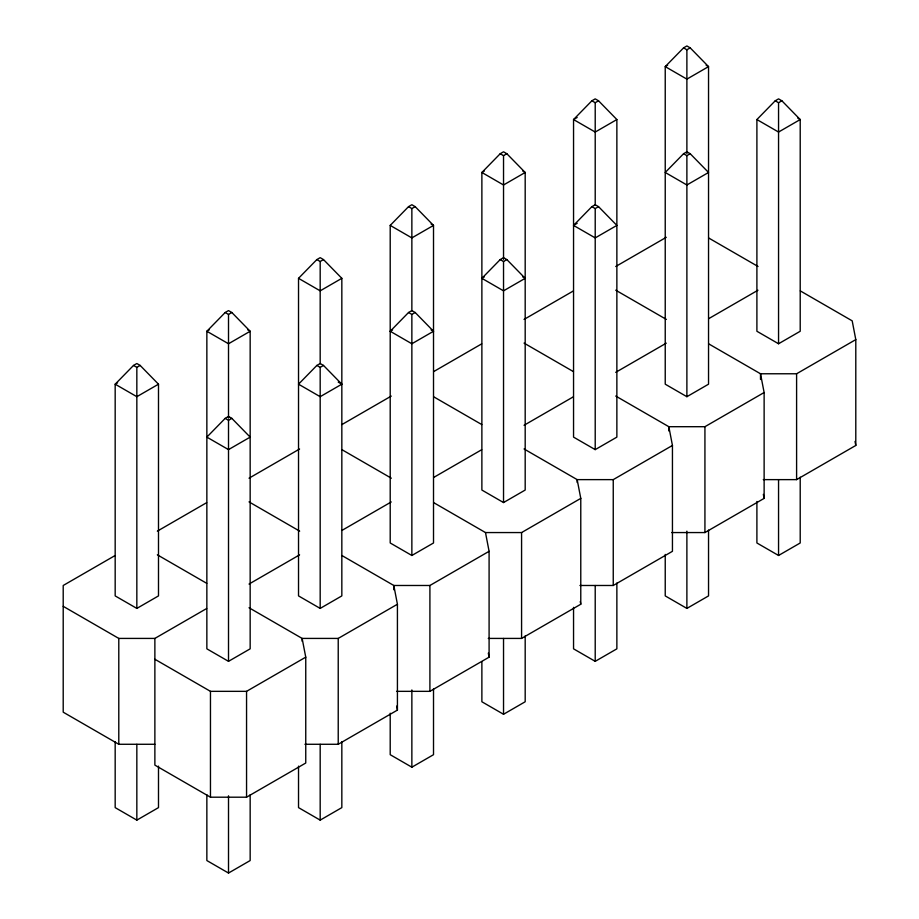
<?xml version="1.0" encoding="UTF-8"?>
<svg xmlns="http://www.w3.org/2000/svg" width="919" height="919" viewBox="0 0 919 919"><rect width="100%" height="100%" fill="white"/><g stroke="black" fill="none" stroke-linecap="round" stroke-linejoin="round"><path stroke-width="1.38" d="M133.508 365.44L115.174 384.188L115.174 595.903L136.839 608.412L158.493 595.903L158.493 384.188L140.159 365.44L136.839 363.522L133.508 365.44L136.839 367.347L140.159 365.44M225.189 312.506L206.855 331.265L206.855 648.837L228.509 661.335L250.163 648.837L250.163 331.265L231.829 312.506L228.509 310.588L225.189 312.506L228.509 314.424L231.829 312.506M298.526 278.331L316.86 259.583L320.18 257.665L323.499 259.583L341.834 278.331L341.834 595.903L320.18 608.412L298.526 595.903L298.526 278.331L320.18 290.841L341.834 278.331M390.207 225.408L408.541 206.649L411.861 204.73L415.181 206.649L433.515 225.408L433.515 542.98L411.861 555.478L390.207 542.98L390.207 225.408L411.861 237.906L433.515 225.408L431.103 224.018M225.189 418.363L206.855 437.122L228.509 449.621L250.163 437.122L231.829 418.363L228.509 416.445L225.189 418.363L228.509 420.282L231.829 418.363M500.212 153.726L481.878 172.473L481.878 490.045L503.532 502.555L525.186 490.045L525.186 172.473L506.851 153.726L503.532 151.807L500.212 153.726L503.532 155.644L506.851 153.726M316.86 365.44L298.526 384.188L320.18 396.686L341.834 384.188L323.499 365.44L320.18 363.522L316.86 365.44L320.18 367.347L323.499 365.44M591.882 100.791L573.548 119.55L573.548 437.122L595.213 449.621L616.867 437.122L616.867 119.55L598.533 100.791L595.213 98.873L591.882 100.791L595.213 102.71L598.533 100.791M390.207 331.265L408.541 312.506L411.861 310.588L415.181 312.506L433.515 331.265L411.861 343.763L390.207 331.265L392.608 329.875M683.564 47.868L665.23 66.616L665.23 384.188L686.884 396.698L708.538 384.188L708.538 66.616L690.203 47.868L686.884 45.95L683.564 47.868L686.884 49.787L690.203 47.868M481.878 278.331L500.212 259.583L503.532 257.665L506.851 259.583L525.186 278.331L503.532 290.841L481.878 278.331L484.279 276.941M573.548 225.408L591.882 206.649L595.213 204.73L598.533 206.649L616.867 225.408L595.213 237.906L573.548 225.408L577.166 223.317M683.564 153.726L665.23 172.473L686.884 184.983L708.538 172.473L690.203 153.726L686.884 151.807L683.564 153.726L686.884 155.644L690.203 153.726M756.9 119.55L775.234 100.791L778.554 98.873L781.874 100.791L800.208 119.55L800.208 331.265L778.554 343.763L756.9 331.265L756.9 119.55L778.554 132.049L800.208 119.55L797.807 118.16M316.86 259.583L320.18 261.501L323.499 259.583M408.541 206.649L411.861 208.567L415.181 206.649M117.586 382.798L115.174 384.188L136.839 396.686L158.493 384.188M209.256 329.875L206.855 331.265L228.509 343.763L250.163 331.265L247.762 329.875M484.279 171.083L481.878 172.473L503.532 184.983L525.186 172.473L522.785 171.083M577.166 117.471L573.548 119.55L595.213 132.049L616.867 119.55M667.631 65.238L665.23 66.616L686.884 79.126L708.538 66.616L706.137 65.238M408.541 312.506L411.861 314.424L415.181 312.506M500.212 259.583L503.532 261.501L506.851 259.583M591.882 206.649L595.213 208.567L598.533 206.649M775.234 100.791L778.554 102.71L781.874 100.791M115.001 555.581L63.204 585.483L63.204 712.179L118.792 744.275L154.874 744.275M157.344 531.136L206.672 502.659M249.026 478.202L299.583 449.012M341.925 424.567L391.253 396.089M433.607 371.632L481.694 343.867M524.048 319.421L573.376 290.944M615.719 266.499L666.275 237.309M63.204 606.322L118.792 638.418L154.874 638.418L206.672 608.516M249.026 584.059L299.583 554.869M341.925 530.424L391.253 501.946M433.607 477.489L481.694 449.724M524.048 425.279L573.376 396.801M615.719 372.344L666.275 343.155M708.629 318.709L757.957 290.232M154.874 659.256L210.462 691.341L246.556 691.341L305.751 657.165L302.133 638.418L249.026 607.746M302.133 641.278L302.133 638.418L338.226 638.418L397.422 604.242L393.814 585.483L341.937 555.535M393.814 589.78L393.814 585.483L429.908 585.483L489.092 551.308L485.485 532.561L433.607 502.601M485.485 532.561L521.578 532.561L580.774 498.385L577.166 479.626L524.048 448.966M577.166 482.486L577.166 479.626L613.249 479.626L672.444 445.451L668.837 426.703L615.719 396.043M668.837 430.988L668.837 426.703L704.93 426.703L764.126 392.528L760.507 373.769L708.629 343.821M760.507 379.501L760.507 373.769L796.601 373.769L855.796 339.605L852.189 320.846L800.311 290.898M115.174 741.817L115.174 807.617L136.839 820.127L158.493 807.617L158.493 766.136M154.874 638.418L154.874 765.113L210.462 797.198L246.556 797.198L305.751 763.023L305.751 657.165M304.913 744.275L338.226 744.275L397.422 710.1L397.422 604.242M396.583 691.341L429.908 691.341L489.092 657.165L489.092 551.308M488.265 638.418L521.578 638.418L580.774 604.242L580.774 498.385M579.935 585.483L613.249 585.483L672.444 551.308L672.444 445.451M671.617 532.561L704.93 532.561L764.126 498.385L764.126 392.528M763.287 479.626L796.601 479.626L855.796 445.462L855.796 339.605M206.855 794.74L206.855 860.552L228.509 873.05L250.163 860.552L250.163 794.74M298.526 766.136L298.526 807.617L320.18 820.127L341.834 807.617L341.834 741.817M390.207 713.201L390.207 754.694L411.861 767.193L433.515 754.694L433.515 688.882M481.878 661.714L481.878 701.76L503.532 714.27L525.186 701.76L525.186 635.959M573.548 607.356L573.548 648.837L595.213 661.335L616.867 648.837L616.867 583.037M665.23 554.421L665.23 595.903L686.884 608.412L708.538 595.903L708.538 530.102M756.9 501.498L756.9 542.98L778.554 555.478L800.208 542.98L800.208 477.179M708.629 237.964L758.037 266.487M615.719 290.186L666.367 319.421M522.785 276.941L525.186 278.331M524.048 343.109L573.456 371.632M431.103 329.875L433.515 331.265M433.607 396.755L481.786 424.567M338.226 382.109L341.834 384.188M341.937 449.678L391.345 478.202M249.026 501.889L299.663 531.136M157.344 554.823L206.752 583.347M855.026 441.442L855.796 445.462M763.344 494.365L764.126 498.385M580.257 601.566L580.774 604.242M488.322 653.145L489.092 657.165M396.652 706.079L397.422 710.1M796.601 373.769L796.601 479.626M778.554 102.71L778.554 343.763M778.554 479.661L778.554 555.478M704.93 426.703L704.93 532.561M686.884 49.787L686.884 153.507M686.884 155.644L686.884 396.698M686.884 531.159L686.884 608.412M613.249 479.626L613.249 585.483M595.213 102.71L595.213 205.006M595.213 208.567L595.213 449.621M595.213 585.518L595.213 661.335M521.578 532.561L521.578 638.418M503.532 155.644L503.532 259.365M503.532 261.501L503.532 502.555M503.532 638.452L503.532 714.27M429.908 585.483L429.908 691.341M411.861 208.567L411.861 310.863M411.861 314.424L411.861 555.478M411.861 689.951L411.861 767.193M338.226 638.418L338.226 744.275M320.18 261.501L320.18 363.786M320.18 367.347L320.18 608.412M320.18 744.31L320.18 820.127M246.556 691.341L246.556 797.198M228.509 314.424L228.509 418.145M228.509 420.282L228.509 661.335M228.509 795.808L228.509 873.05M210.462 691.341L210.462 797.198M136.839 367.347L136.839 608.412M136.839 744.31L136.839 820.127M118.792 638.418L118.792 744.275"/></g></svg>
